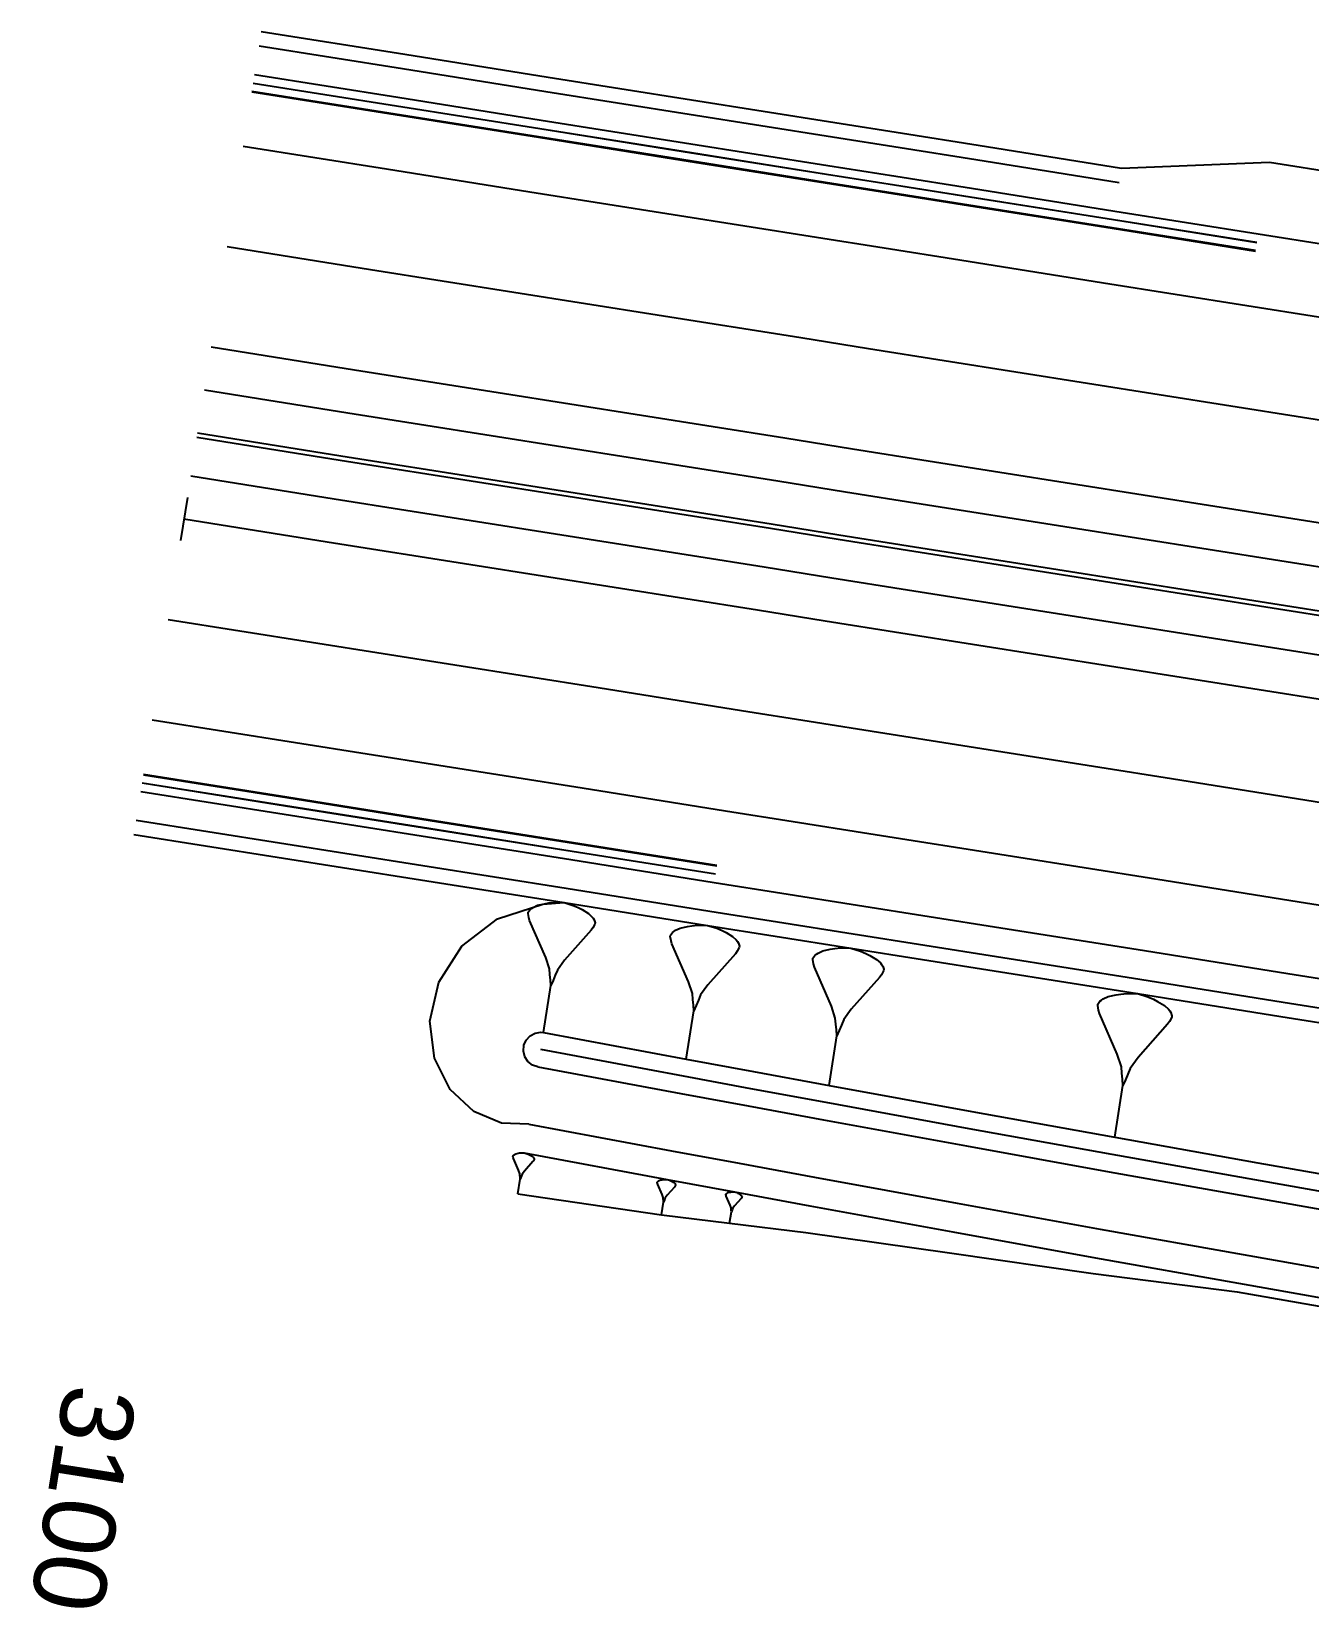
# Model space of a CAD drawing. Extents: x 384551 to 386632, y 802806 to 803252.
# Drawn here: x 384551.2 to 384595.1, y 802896.6 to 802951 of the extents above; entities that cross this region are included whole.
import ezdxf
from ezdxf.enums import TextEntityAlignment as Align

# ---------------------------------------------------------------- set-up
doc = ezdxf.new("R2010")
doc.units = 0
doc.layers.get('0').update_dxf_attribs({"linetype": 'CONTINUOUS'})
doc.styles.add('ARIAL', font='ARIAL.FON')

msp = doc.modelspace()

# ---------------------------------------------------------------- linework, layer by layer
at = {"color": 3}
msp.add_line((384556.53, 802934.9366), (384556.2949, 802933.4551), dxfattribs=at)
at = {"color": 7}
for p, q in [((384568.2705, 802920.6569), (384568.3313, 802920.7417)), ((384568.3313, 802920.7417), (384568.3847, 802920.7805)), ((384568.3847, 802920.7805), (384568.4381, 802920.8193)), ((384568.4381, 802920.8193), (384568.591, 802920.8895)), ((384568.591, 802920.8895), (384568.836, 802920.9451)), ((384568.836, 802920.9451), (384568.9816, 802920.9693)), ((384568.9816, 802920.9693), (384569.1733, 802920.9861)), ((384569.1733, 802920.9861), (384569.5033, 802920.981)), ((384569.5033, 802920.981), (384569.8186, 802920.8837)), ((384569.8186, 802920.8837), (384569.9956, 802920.8084)), ((384569.9956, 802920.8084), (384570.1266, 802920.7403)), ((384570.1266, 802920.7403), (384570.3424, 802920.6116)), ((384568.2632, 802920.6108), (384568.2705, 802920.6569)), ((384568.2874, 802920.4652), (384568.2632, 802920.6108)), ((384568.3188, 802920.3657), (384568.2874, 802920.4652)), ((384568.8734, 802919.0964), (384568.3188, 802920.3657)), ((384570.3424, 802920.6116), (384570.4661, 802920.4975)), ((384570.4661, 802920.4975), (384570.5048, 802920.4441)), ((384570.5678, 802920.2451), (384570.4997, 802920.1141)), ((384570.5048, 802920.4441), (384570.5436, 802920.3907)), ((384570.5436, 802920.3907), (384570.5751, 802920.2912)), ((384570.5751, 802920.2912), (384570.5678, 802920.2451)), ((384573.7543, 802920.1605), (384573.9042, 802920.1853)), ((384573.9042, 802920.1853), (384574.1017, 802920.2027)), ((384574.1017, 802920.2027), (384574.4415, 802920.1974)), ((384574.4415, 802920.1974), (384574.7662, 802920.0972)), ((384570.439, 802920.0293), (384569.5187, 802918.994)), ((384570.4997, 802920.1141), (384570.439, 802920.0293)), ((384573.1644, 802919.8161), (384573.1719, 802919.8636)), ((384573.1892, 802919.6662), (384573.1644, 802919.8161)), ((384573.1719, 802919.8636), (384573.2344, 802919.951)), ((384573.2216, 802919.5637), (384573.1892, 802919.6662)), ((384573.2344, 802919.951), (384573.2894, 802919.9909)), ((384573.2894, 802919.9909), (384573.3444, 802920.0309)), ((384573.3444, 802920.0309), (384573.5019, 802920.1032)), ((384573.5019, 802920.1032), (384573.7543, 802920.1605)), ((384574.7662, 802920.0972), (384574.9486, 802920.0196)), ((384574.9486, 802920.0196), (384575.0834, 802919.9496)), ((384575.0834, 802919.9496), (384575.3057, 802919.817)), ((384575.3057, 802919.817), (384575.4331, 802919.6994)), ((384575.4331, 802919.6994), (384575.473, 802919.6444)), ((384575.473, 802919.6444), (384575.5129, 802919.5894)), ((384568.9993, 802918.6984), (384568.8734, 802919.0964)), ((384573.7928, 802918.2564), (384573.2216, 802919.5637)), ((384575.4052, 802919.2172), (384574.4574, 802918.151)), ((384575.4678, 802919.3046), (384575.4052, 802919.2172)), ((384575.5378, 802919.4395), (384575.4678, 802919.3046)), ((384575.5129, 802919.5894), (384575.5454, 802919.487)), ((384575.5454, 802919.487), (384575.5378, 802919.4395)), ((384578.0759, 802919.071), (384578.1401, 802919.1608)), ((384578.1401, 802919.1608), (384578.1966, 802919.2018)), ((384578.1966, 802919.2018), (384578.2531, 802919.2428)), ((384578.2531, 802919.2428), (384578.4148, 802919.3171)), ((384578.4148, 802919.3171), (384578.674, 802919.3759)), ((384578.674, 802919.3759), (384578.828, 802919.4014)), ((384578.828, 802919.4014), (384579.0307, 802919.4192)), ((384579.0307, 802919.4192), (384579.3797, 802919.4138)), ((384579.3797, 802919.4138), (384579.7132, 802919.311)), ((384579.7132, 802919.311), (384579.9004, 802919.2313)), ((384579.9004, 802919.2313), (384580.039, 802919.1593)), ((384580.039, 802919.1593), (384580.2672, 802919.0231)), ((384569.0161, 802918.5067), (384568.9993, 802918.6984)), ((384569.2759, 802918.6545), (384569.2005, 802918.4775)), ((384569.5187, 802918.994), (384569.2759, 802918.6545)), ((384578.0682, 802919.0223), (384578.0759, 802919.071)), ((384578.0937, 802918.8683), (384578.0682, 802919.0223)), ((384578.127, 802918.763), (384578.0937, 802918.8683)), ((384578.7136, 802917.4206), (384578.127, 802918.763)), ((384580.2672, 802919.0231), (384580.398, 802918.9024)), ((384580.398, 802918.9024), (384580.439, 802918.846)), ((384580.5056, 802918.6355), (384580.4336, 802918.497)), ((384580.439, 802918.846), (384580.48, 802918.7895)), ((384580.48, 802918.7895), (384580.5133, 802918.6842)), ((384580.5133, 802918.6842), (384580.5056, 802918.6355)), ((384568.7938, 802916.5102), (384569.0498, 802918.1234)), ((384569.033, 802918.3151), (384569.0161, 802918.5067)), ((384569.0498, 802918.1234), (384569.033, 802918.3151)), ((384569.1252, 802918.3004), (384569.0498, 802918.1234)), ((384569.2005, 802918.4775), (384569.1252, 802918.3004)), ((384573.9225, 802917.8466), (384573.7928, 802918.2564)), ((384574.4574, 802918.151), (384574.2073, 802917.8014)), ((384580.3694, 802918.4072), (384579.3961, 802917.3123)), ((384580.4336, 802918.497), (384580.3694, 802918.4072)), ((384573.9398, 802917.6492), (384573.9225, 802917.8466)), ((384573.9571, 802917.4517), (384573.9398, 802917.6492)), ((384574.1297, 802917.619), (384574.0521, 802917.4367)), ((384574.2073, 802917.8014), (384574.1297, 802917.619)), ((384587.8839, 802917.437), (384587.892, 802917.488)), ((384587.892, 802917.488), (384587.9592, 802917.5819)), ((384587.9592, 802917.5819), (384588.0183, 802917.6248)), ((384588.0183, 802917.6248), (384588.0774, 802917.6677)), ((384588.0774, 802917.6677), (384588.2466, 802917.7454)), ((384588.2466, 802917.7454), (384588.5178, 802917.807)), ((384588.5178, 802917.807), (384588.6789, 802917.8337)), ((384588.6789, 802917.8337), (384588.891, 802917.8523)), ((384588.891, 802917.8523), (384589.2561, 802917.8467)), ((384589.2561, 802917.8467), (384589.6051, 802917.739)), ((384589.6051, 802917.739), (384589.801, 802917.6556)), ((384589.801, 802917.6556), (384589.9459, 802917.5804)), ((384589.9459, 802917.5804), (384590.1848, 802917.4379)), ((384573.7108, 802915.5929), (384573.9745, 802917.2543)), ((384573.9745, 802917.2543), (384573.9571, 802917.4517)), ((384574.0521, 802917.4367), (384573.9745, 802917.2543)), ((384578.8467, 802916.9997), (384578.7136, 802917.4206)), ((384578.8645, 802916.7969), (384578.8467, 802916.9997)), ((384579.1392, 802916.9532), (384579.0595, 802916.766)), ((384579.3961, 802917.3123), (384579.1392, 802916.9532)), ((384587.9106, 802917.2758), (384587.8839, 802917.437)), ((384587.9454, 802917.1657), (384587.9106, 802917.2758)), ((384588.5592, 802915.7611), (384587.9454, 802917.1657)), ((384590.1848, 802917.4379), (384590.3216, 802917.3116)), ((384590.3216, 802917.3116), (384590.3645, 802917.2525)), ((384590.4341, 802917.0323), (384590.3589, 802916.8874)), ((384590.3645, 802917.2525), (384590.4074, 802917.1934)), ((384590.4074, 802917.1934), (384590.4422, 802917.0833)), ((384590.4422, 802917.0833), (384590.4341, 802917.0323)), ((384578.6294, 802914.6853), (384578.9001, 802916.3915)), ((384578.8823, 802916.5942), (384578.8645, 802916.7969)), ((384578.9001, 802916.3915), (384578.8823, 802916.5942)), ((384578.9798, 802916.5787), (384578.9001, 802916.3915)), ((384579.0595, 802916.766), (384578.9798, 802916.5787)), ((384590.2917, 802916.7934), (384589.2732, 802915.6478)), ((384590.3589, 802916.8874), (384590.2917, 802916.7934)), ((384588.6984, 802915.3207), (384588.5592, 802915.7611)), ((384588.7171, 802915.1086), (384588.6984, 802915.3207)), ((384589.2732, 802915.6478), (384589.0045, 802915.2721)), ((384588.7357, 802914.8965), (384588.7171, 802915.1086)), ((384588.7543, 802914.6843), (384588.7357, 802914.8965)), ((384588.8377, 802914.8803), (384588.7543, 802914.6843)), ((384588.9211, 802915.0762), (384588.8377, 802914.8803)), ((384589.0045, 802915.2721), (384588.9211, 802915.0762)), ((384588.4711, 802912.8991), (384588.7543, 802914.6843)), ((384567.7442, 802912.2452), (384567.7465, 802912.2598)), ((384567.7518, 802912.1993), (384567.7442, 802912.2452)), ((384567.7465, 802912.2598), (384567.7657, 802912.2866)), ((384567.7618, 802912.1679), (384567.7518, 802912.1993)), ((384567.9368, 802911.7672), (384567.7618, 802912.1679)), ((384567.7657, 802912.2866), (384567.7826, 802912.2988)), ((384567.7826, 802912.2988), (384567.7994, 802912.311)), ((384567.7994, 802912.311), (384567.8477, 802912.3332)), ((384567.8477, 802912.3332), (384567.925, 802912.3508)), ((384567.925, 802912.3508), (384567.971, 802912.3584)), ((384567.971, 802912.3584), (384568.0315, 802912.3637)), ((384568.0315, 802912.3637), (384568.1356, 802912.3621)), ((384568.1356, 802912.3621), (384568.2352, 802912.3314)), ((384568.431, 802912.0617), (384568.1405, 802911.7349)), ((384568.2352, 802912.3314), (384568.291, 802912.3076)), ((384568.291, 802912.3076), (384568.3324, 802912.2861)), ((384568.3324, 802912.2861), (384568.4005, 802912.2455)), ((384568.4005, 802912.2455), (384568.4395, 802912.2095)), ((384568.4502, 802912.0885), (384568.431, 802912.0617)), ((384568.4395, 802912.2095), (384568.4518, 802912.1926)), ((384568.4716, 802912.1298), (384568.4502, 802912.0885)), ((384568.4518, 802912.1926), (384568.464, 802912.1757)), ((384568.464, 802912.1757), (384568.4739, 802912.1443)), ((384568.4739, 802912.1443), (384568.4716, 802912.1298)), ((384567.9766, 802911.6416), (384567.9368, 802911.7672)), ((384567.9819, 802911.5811), (384567.9766, 802911.6416)), ((384567.9872, 802911.5206), (384567.9819, 802911.5811)), ((384567.9925, 802911.4601), (384567.9872, 802911.5206)), ((384568.0163, 802911.516), (384567.9925, 802911.4601)), ((384568.0401, 802911.5719), (384568.0163, 802911.516)), ((384568.0639, 802911.6277), (384568.0401, 802911.5719)), ((384568.1405, 802911.7349), (384568.0639, 802911.6277)), ((384567.9117, 802910.9509), (384567.9925, 802911.4601)), ((384572.7146, 802911.3439), (384572.7166, 802911.3564)), ((384572.7212, 802911.3042), (384572.7146, 802911.3439)), ((384572.7166, 802911.3564), (384572.7332, 802911.3796)), ((384572.7298, 802911.2771), (384572.7212, 802911.3042)), ((384572.881, 802910.9311), (384572.7298, 802911.2771)), ((384572.7332, 802911.3796), (384572.7477, 802911.3901)), ((384572.7477, 802911.3901), (384572.7623, 802911.4007)), ((384572.7623, 802911.4007), (384572.804, 802911.4199)), ((384572.804, 802911.4199), (384572.8708, 802911.435)), ((384572.8708, 802911.435), (384572.9105, 802911.4416)), ((384572.9105, 802911.4416), (384572.9627, 802911.4462)), ((384572.9627, 802911.4462), (384573.0526, 802911.4448)), ((384573.0526, 802911.4448), (384573.1386, 802911.4183)), ((384573.3077, 802911.1854), (384573.0568, 802910.9032)), ((384573.1386, 802911.4183), (384573.1868, 802911.3977)), ((384573.1868, 802911.3977), (384573.2225, 802911.3792)), ((384573.2225, 802911.3792), (384573.2814, 802911.3441)), ((384573.2814, 802911.3441), (384573.3151, 802911.313)), ((384573.3242, 802911.2085), (384573.3077, 802911.1854)), ((384573.3151, 802911.313), (384573.3256, 802911.2984)), ((384573.3428, 802911.2442), (384573.3242, 802911.2085)), ((384573.3256, 802911.2984), (384573.3362, 802911.2839)), ((384573.3362, 802911.2839), (384573.3448, 802911.2568)), ((384573.3448, 802911.2568), (384573.3428, 802911.2442)), ((384575.0771, 802910.9259), (384575.0789, 802910.937)), ((384575.0789, 802910.937), (384575.0935, 802910.9574)), ((384575.0935, 802910.9574), (384575.1063, 802910.9668)), ((384575.1063, 802910.9668), (384575.1192, 802910.9761)), ((384575.1192, 802910.9761), (384575.1559, 802910.993)), ((384575.1559, 802910.993), (384575.2148, 802911.0063)), ((384575.2148, 802911.0063), (384575.2498, 802911.0121)), ((384575.2498, 802911.0121), (384575.2959, 802911.0162)), ((384575.2959, 802911.0162), (384575.3753, 802911.015)), ((384575.3753, 802911.015), (384575.4511, 802910.9916)), ((384575.4511, 802910.9916), (384575.4937, 802910.9735)), ((384575.4937, 802910.9735), (384575.5251, 802910.9571)), ((384575.5251, 802910.9571), (384575.577, 802910.9262)), ((384572.8593, 802910.2262), (384572.929, 802910.6659)), ((384572.9153, 802910.8226), (384572.881, 802910.9311)), ((384572.9199, 802910.7704), (384572.9153, 802910.8226)), ((384572.9244, 802910.7181), (384572.9199, 802910.7704)), ((384572.929, 802910.6659), (384572.9244, 802910.7181)), ((384572.9496, 802910.7141), (384572.929, 802910.6659)), ((384572.9701, 802910.7624), (384572.9496, 802910.7141)), ((384572.9906, 802910.8107), (384572.9701, 802910.7624)), ((384573.0568, 802910.9032), (384572.9906, 802910.8107)), ((384575.0829, 802910.8909), (384575.0771, 802910.9259)), ((384575.0905, 802910.867), (384575.0829, 802910.8909)), ((384575.2238, 802910.5618), (384575.0905, 802910.867)), ((384575.2541, 802910.4662), (384575.2238, 802910.5618)), ((384575.2581, 802910.4201), (384575.2541, 802910.4662)), ((384575.2622, 802910.374), (384575.2581, 802910.4201)), ((384575.3025, 802910.413), (384575.2844, 802910.3705)), ((384575.3206, 802910.4556), (384575.3025, 802910.413)), ((384575.379, 802910.5372), (384575.3206, 802910.4556)), ((384575.6003, 802910.7861), (384575.379, 802910.5372)), ((384575.577, 802910.9262), (384575.6068, 802910.8987)), ((384575.6149, 802910.8065), (384575.6003, 802910.7861)), ((384575.6068, 802910.8987), (384575.6161, 802910.8859)), ((384575.6312, 802910.838), (384575.6149, 802910.8065)), ((384575.6161, 802910.8859), (384575.6254, 802910.873)), ((384575.6254, 802910.873), (384575.633, 802910.8491)), ((384575.633, 802910.8491), (384575.6312, 802910.838)), ((384575.2047, 802909.94), (384575.2662, 802910.3279)), ((384575.2662, 802910.3279), (384575.2622, 802910.374)), ((384575.2844, 802910.3705), (384575.2662, 802910.3279))]:
    msp.add_line(p, q, dxfattribs=at)
at = {"color": 1, "linetype": 'CONTINUOUS'}
for points in [[(384559.0767, 802950.9858), (384564.0149, 802950.2022), (384568.9531, 802949.4186), (384573.8913, 802948.635), (384578.8295, 802947.8515), (384581.1617, 802947.4814), (384583.7678, 802947.0679), (384588.706, 802946.2843), (384593.8009, 802946.4884), (384598.7391, 802945.7048), (384600, 802945.5047)], [(384558.9983, 802950.492), (384563.9365, 802949.7084), (384568.8747, 802948.9248), (384573.813, 802948.1412), (384578.7512, 802947.3576), (384581.0833, 802946.9876), (384583.6894, 802946.574), (384588.6276, 802945.7905)], [(384556.8826, 802937.1588), (384561.8208, 802936.3752), (384566.7591, 802935.5916), (384571.6973, 802934.808), (384576.6355, 802934.0244), (384578.9676, 802933.6544), (384581.5737, 802933.2409), (384586.5119, 802932.4573), (384591.4502, 802931.6737), (384596.3884, 802930.8901), (384600, 802930.317)], [(384556.8591, 802937.0106), (384561.7973, 802936.227), (384566.7356, 802935.4435), (384571.6738, 802934.6599), (384576.612, 802933.8763), (384578.9441, 802933.5062), (384581.5502, 802933.0927), (384586.4884, 802932.3091), (384591.4267, 802931.5255), (384596.3649, 802930.742), (384600, 802930.1652)], [(384554.767, 802923.8256), (384559.7052, 802923.042), (384564.6434, 802922.2584), (384569.5816, 802921.4748), (384574.5198, 802920.6913), (384576.852, 802920.3212), (384579.4581, 802919.9077), (384584.3963, 802919.1241), (384589.3345, 802918.3405), (384594.2727, 802917.5569), (384599.2109, 802916.7733), (384600, 802916.6481)], [(384554.6886, 802923.3318), (384559.6268, 802922.5482), (384564.565, 802921.7646), (384569.5033, 802920.981), (384574.4415, 802920.1974), (384576.7736, 802919.8274), (384579.3797, 802919.4138), (384584.3179, 802918.6303), (384589.2561, 802917.8467), (384594.1943, 802917.0631), (384599.1326, 802916.2795), (384600, 802916.1419)], [(384568.6061, 802915.3234), (384568.4173, 802915.3868), (384568.2597, 802915.5084), (384568.1506, 802915.6749), (384568.1019, 802915.8679), (384568.1191, 802916.0662), (384568.2002, 802916.248), (384568.3364, 802916.3933), (384568.5126, 802916.486), (384568.7094, 802916.5159), (384568.7939, 802916.5086)], [(384568.6058, 802915.325), (384573.5228, 802914.4077), (384575.8454, 802913.9779), (384578.4413, 802913.5001), (384583.3614, 802912.6022), (384588.283, 802911.714), (384593.2062, 802910.8354), (384598.1308, 802909.9665), (384600, 802909.6405)], [(384568.2923, 802913.3497), (384573.2093, 802912.4324), (384575.532, 802912.0026), (384578.1279, 802911.5248), (384583.048, 802910.6269), (384587.9696, 802909.7387), (384592.8927, 802908.8601), (384597.8174, 802907.9913), (384600, 802907.6106)]]:
    msp.add_lwpolyline(points, dxfattribs=at)
at = {"color": 7, "linetype": 'CONTINUOUS'}
for points in [[(384558.7946, 802949.208), (384563.7328, 802948.4244), (384568.671, 802947.6409), (384573.6092, 802946.8573), (384578.5474, 802946.0737), (384580.8796, 802945.7036), (384583.4857, 802945.2901), (384588.4239, 802944.5065), (384593.3621, 802943.7229)], [(384558.7954, 802949.213), (384563.7336, 802948.4294), (384568.6718, 802947.6458), (384573.61, 802946.8622), (384578.5482, 802946.0786), (384580.8803, 802945.7086), (384583.4864, 802945.295), (384588.4247, 802944.5115), (384593.3629, 802943.7279)], [(384558.8416, 802949.5043), (384563.7798, 802948.7207), (384568.718, 802947.9371), (384573.6562, 802947.1536), (384578.5945, 802946.37), (384580.9266, 802945.9999), (384583.5327, 802945.5864), (384588.4709, 802944.8028), (384593.4091, 802944.0192)], [(384558.7476, 802948.9117), (384563.6858, 802948.1281), (384568.624, 802947.3446), (384573.5622, 802946.561), (384578.5004, 802945.7774), (384580.8325, 802945.4073), (384583.4386, 802944.9938), (384588.3769, 802944.2102), (384593.3151, 802943.4267)], [(384558.7515, 802948.9364), (384563.6897, 802948.1528), (384568.6279, 802947.3693), (384573.5661, 802946.5857), (384578.5043, 802945.8021), (384580.8365, 802945.432), (384583.4426, 802945.0185), (384588.3808, 802944.2349), (384593.319, 802943.4513)], [(384558.4498, 802947.0352), (384563.388, 802946.2516), (384568.3262, 802945.468), (384573.2644, 802944.6845), (384578.2027, 802943.9009), (384580.5348, 802943.5308), (384583.1409, 802943.1173), (384588.0791, 802942.3337), (384593.0173, 802941.5501), (384597.9555, 802940.7665), (384600, 802940.4421)], [(384557.9013, 802943.5785), (384562.8395, 802942.7949), (384567.7777, 802942.0113), (384572.7159, 802941.2277), (384577.6542, 802940.4441), (384579.9863, 802940.0741), (384582.5924, 802939.6605), (384587.5306, 802938.877), (384592.4688, 802938.0934), (384597.407, 802937.3098), (384600, 802936.8984)], [(384557.3528, 802940.1217), (384562.291, 802939.3381), (384567.2292, 802938.5545), (384572.1674, 802937.771), (384577.1057, 802936.9874), (384579.4378, 802936.6173), (384582.0439, 802936.2038), (384586.9821, 802935.4202), (384591.9203, 802934.6366), (384596.8585, 802933.853), (384600, 802933.3546)], [(384556.4125, 802934.1958), (384561.3507, 802933.4123), (384566.2889, 802932.6287), (384571.2271, 802931.8451), (384576.1654, 802931.0615), (384578.4975, 802930.6915), (384581.1036, 802930.2779), (384586.0418, 802929.4943), (384590.98, 802928.7108), (384595.9182, 802927.9272), (384600, 802927.2795)], [(384555.864, 802930.7391), (384560.8022, 802929.9555), (384565.7404, 802929.1719), (384570.6786, 802928.3883), (384575.6168, 802927.6048), (384577.949, 802927.2347), (384580.5551, 802926.8212), (384585.4933, 802926.0376), (384590.4315, 802925.254), (384595.3697, 802924.4704), (384600, 802923.7357)], [(384555.3155, 802927.2823), (384560.2537, 802926.4987), (384565.1919, 802925.7152), (384570.1301, 802924.9316), (384575.0683, 802924.148), (384577.4005, 802923.778), (384580.0066, 802923.3644), (384584.9448, 802922.5808), (384589.883, 802921.7973), (384594.8212, 802921.0137), (384599.7594, 802920.2301), (384600, 802920.1919)], [(384554.9699, 802925.1046), (384559.9081, 802924.321), (384564.8463, 802923.5374), (384569.7846, 802922.7538), (384574.7228, 802921.9702)], [(384554.9707, 802925.1095), (384559.9089, 802924.3259), (384564.8471, 802923.5424), (384569.7853, 802922.7588), (384574.7236, 802921.9752)], [(384555.0138, 802925.3811), (384559.952, 802924.5975), (384564.8902, 802923.814), (384569.8284, 802923.0304), (384574.7667, 802922.2468)], [(384555.0177, 802925.4058), (384559.9559, 802924.6222), (384564.8941, 802923.8386), (384569.8324, 802923.0551), (384574.7706, 802922.2715)], [(384554.9237, 802924.8132), (384559.8619, 802924.0296), (384564.8001, 802923.2461), (384569.7383, 802922.4625), (384574.6765, 802921.6789)], [(384568.7938, 802916.5102), (384573.7108, 802915.5929), (384576.0335, 802915.1631), (384578.6294, 802914.6853), (384583.5495, 802913.7874), (384588.4711, 802912.8991), (384593.3942, 802912.0206), (384598.3189, 802911.1517), (384600, 802910.8585)], [(384600, 802910.2495), (384598.2249, 802910.5591), (384593.3002, 802911.428), (384588.377, 802912.3066), (384583.4554, 802913.1948), (384578.5354, 802914.0927), (384575.9394, 802914.5705), (384573.6168, 802915.0003), (384568.6998, 802915.9176)], [(384568.1356, 802912.3621), (384573.0526, 802911.4448), (384575.3753, 802911.015), (384577.9712, 802910.5372), (384582.8912, 802909.6393), (384587.8129, 802908.751), (384592.736, 802907.8725), (384597.6607, 802907.0036), (384600, 802906.5956)], [(384567.9117, 802910.9509), (384572.8593, 802910.2262), (384575.2047, 802909.94), (384577.8261, 802909.623), (384582.7777, 802908.9236), (384587.726, 802908.2037), (384592.6891, 802907.5772), (384597.6141, 802906.7099), (384600, 802906.2771)]]:
    msp.add_lwpolyline(points, dxfattribs=at)
at = {"color": 2, "linetype": 'CONTINUOUS'}
for points in [[(384558.8416, 802949.5043), (384563.7798, 802948.7207), (384568.718, 802947.9371), (384573.6562, 802947.1536), (384578.5945, 802946.37), (384580.9266, 802945.9999), (384583.5327, 802945.5864), (384588.4709, 802944.8028), (384593.4091, 802944.0192), (384598.3473, 802943.2357), (384600, 802942.9734)], [(384557.1177, 802938.6402), (384562.0559, 802937.8567), (384566.9941, 802937.0731), (384571.9324, 802936.2895), (384576.8706, 802935.5059), (384579.2027, 802935.1359), (384581.8088, 802934.7223), (384586.747, 802933.9387), (384591.6852, 802933.1552), (384596.6235, 802932.3716), (384600, 802931.8358)], [(384556.6476, 802935.6773), (384561.5858, 802934.8937), (384566.524, 802934.1101), (384571.4622, 802933.3266), (384576.4004, 802932.543), (384578.7325, 802932.1729), (384581.3386, 802931.7594), (384586.2769, 802930.9758), (384591.2151, 802930.1922), (384596.1533, 802929.4086), (384600, 802928.7983)], [(384554.9237, 802924.8132), (384559.8619, 802924.0296), (384564.8001, 802923.2461), (384569.7383, 802922.4625), (384574.6765, 802921.6789), (384577.0087, 802921.3088), (384579.6148, 802920.8953), (384584.553, 802920.1117), (384589.4912, 802919.3281), (384594.4294, 802918.5446), (384599.3676, 802917.761), (384600, 802917.6606)]]:
    msp.add_lwpolyline(points, dxfattribs=at)
at = {"color": 3, "linetype": 'CONTINUOUS'}
msp.add_lwpolyline([(384556.4125, 802934.1958), (384561.3507, 802933.4123), (384566.2889, 802932.6287), (384571.2271, 802931.8451), (384576.1654, 802931.0615), (384578.4975, 802930.6915), (384581.1036, 802930.2779), (384586.0418, 802929.4943), (384590.98, 802928.7108), (384595.9182, 802927.9272), (384600, 802927.2795)], dxfattribs=at)
at = {"color": 252, "linetype": 'CONTINUOUS'}
msp.add_lwpolyline([(384568.2929, 802913.3481), (384567.3488, 802913.386), (384566.3985, 802913.7851), (384565.5824, 802914.5477), (384565.0389, 802915.6215), (384564.8844, 802916.9028), (384565.1939, 802918.2454), (384565.9865, 802919.4777), (384567.2174, 802920.4243), (384568.7783, 802920.9295), (384569.5028, 802920.9808)], dxfattribs=at)

# ---------------------------------------------------------------- texts
at = {"color": 2, "style": 'ARIAL'}
msp.add_text('3100', height=2.5, rotation=260.984, dxfattribs=at).set_placement((384554.7974, 802904.0768), align=Align.TOP_LEFT)

doc.saveas('drawing.dxf')
